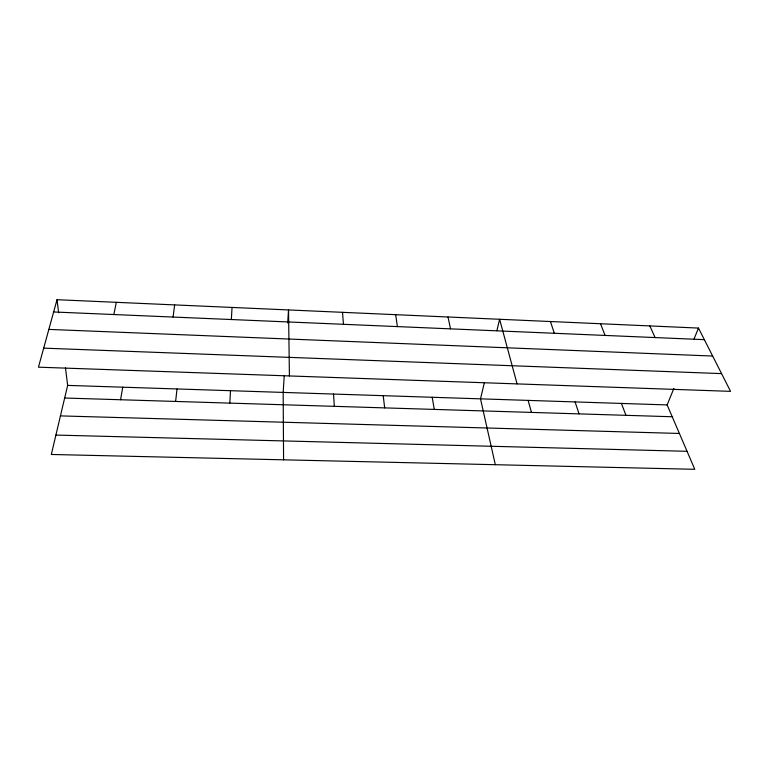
<?xml version="1.0" encoding="UTF-8"?>
<svg xmlns="http://www.w3.org/2000/svg" width="769" height="769" viewBox="0 0 769 769"><rect width="100%" height="100%" fill="white"/><g stroke="black" fill="none" stroke-linecap="round" stroke-linejoin="round"><path stroke-width="1.15" d="M229.825 403.11L230.489 390.7M231.354 319.529L232.036 307.437M284.232 375.897L283.165 392.421L283.578 459.824M287.673 323.009L288.529 309.936L289.413 375.945M175.611 401.447L177.024 388.96M173.083 317.049L174.63 304.899M120.56 399.745L122.752 387.192M113.85 314.531L116.302 302.323M65.471 367.832L67.653 385.394L51.312 454.469L694.782 469.301L667.136 404.927L673.884 388.393M484.335 382.885L480.5 398.842L495.323 464.707M496.87 330.728L499.619 319.279L517.076 383.894M57.012 299.699L38.45 367.178L730.55 391.354L698.483 328.075L57.012 299.699L58.636 312.752M693.984 339.119L698.483 328.075M55.897 435.071L687.053 451.307M60.434 415.894L679.383 433.456M64.663 398.025L672.212 416.75M67.653 385.394L667.136 404.927M43.689 348.146L721.553 373.609M48.841 329.401L712.652 356.047M53.638 311.974L704.356 339.658M649.853 325.931L655.082 337.562M600.512 323.739L605.078 335.438M621.429 403.437L625.947 415.327M550.441 321.529L554.324 333.275M575.097 401.927L579.028 413.876M528.13 400.399L531.456 412.415M448.039 317.001L450.499 328.853M432.197 397.275L434.293 409.416M395.67 314.684L397.39 326.594M383.222 395.679L384.663 407.887M342.503 312.329L343.464 324.307M333.544 394.055L334.313 406.33"/></g></svg>
